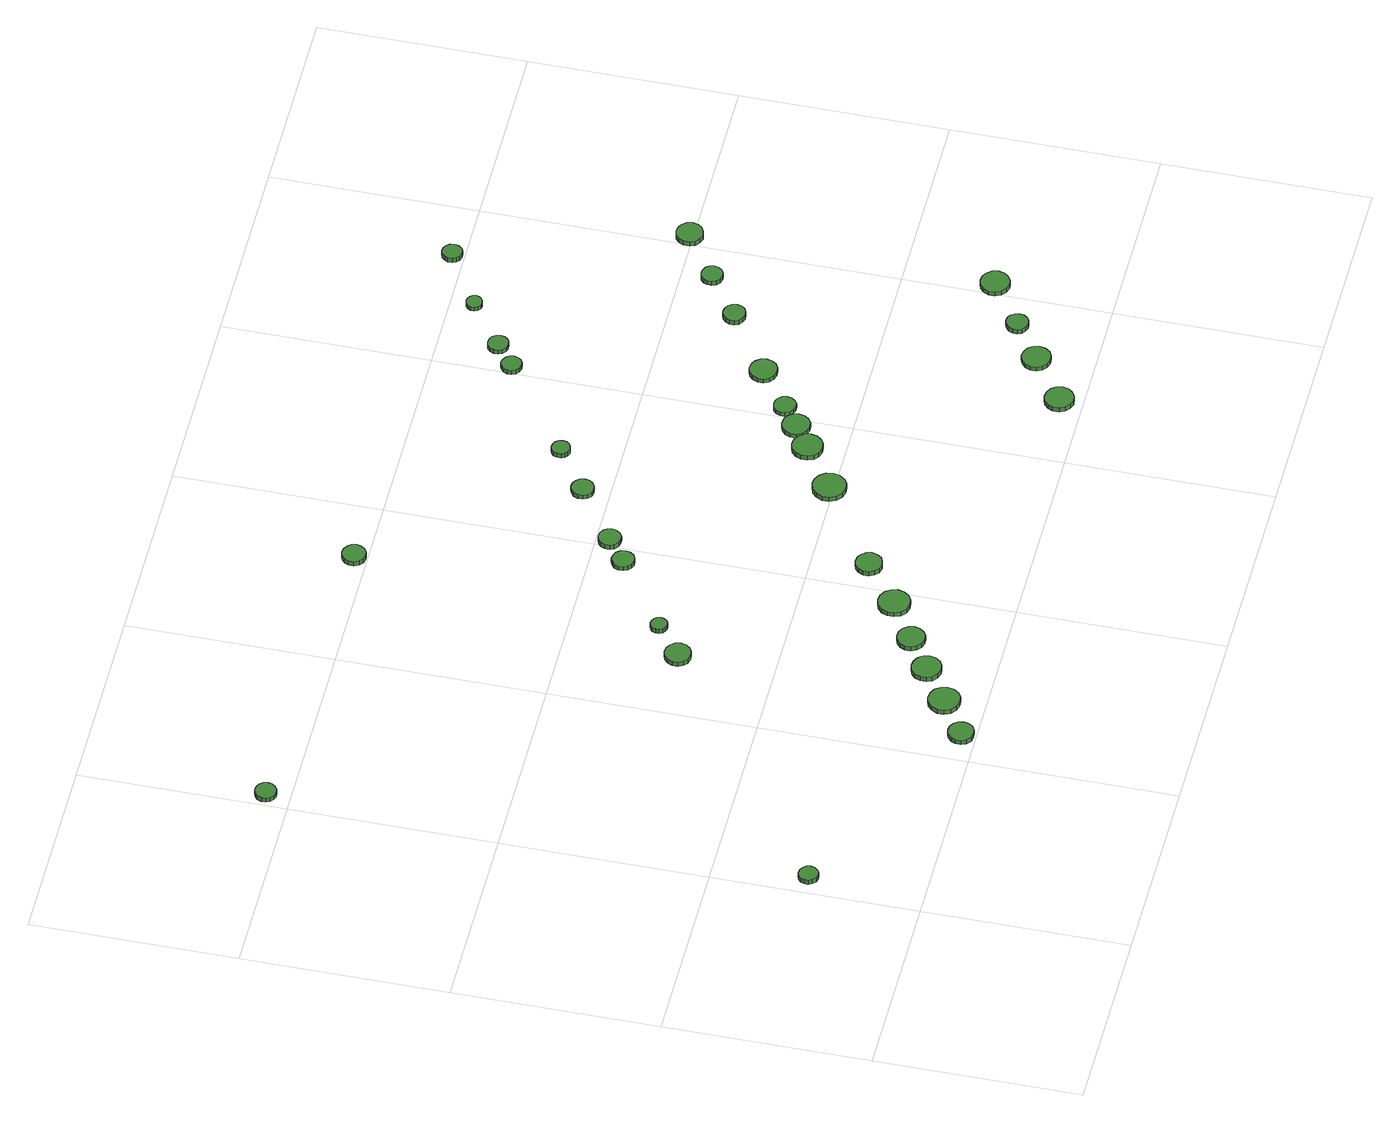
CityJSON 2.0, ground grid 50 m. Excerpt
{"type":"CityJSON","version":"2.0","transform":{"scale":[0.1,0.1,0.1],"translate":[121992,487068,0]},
"CityObjects":{
"tree1":{"type":"SolitaryVegetationObject","attributes":{"function":"something"},"geometry":[{"type":"MultiSurface","lod":"1","boundaries":[[[0,1,2,3,4,5,6,7,8,9,10,11,12,13,14]],[[15,16,17,18,19,20,21,22,23,24,25,26,27,28,29]],[[0,29,28,1]],[[1,28,27,2]],[[2,27,26,3]],[[3,26,25,4]],[[4,25,24,5]],[[5,24,23,6]],[[6,23,22,7]],[[7,22,21,8]],[[8,21,20,9]],[[9,20,19,10]],[[10,19,18,11]],[[11,18,17,12]],[[12,17,16,13]],[[13,16,15,14]],[[14,15,29,0]]]}]},
"tree2":{"type":"SolitaryVegetationObject","attributes":{"function":"something"},"geometry":[{"type":"MultiSurface","lod":"1","boundaries":[[[30,31,32,33,34,35,36,37,38,39,40,41,42,43,44]],[[45,46,47,48,49,50,51,52,53,54,55,56,57,58,59]],[[30,59,58,31]],[[31,58,57,32]],[[32,57,56,33]],[[33,56,55,34]],[[34,55,54,35]],[[35,54,53,36]],[[36,53,52,37]],[[37,52,51,38]],[[38,51,50,39]],[[39,50,49,40]],[[40,49,48,41]],[[41,48,47,42]],[[42,47,46,43]],[[43,46,45,44]],[[44,45,59,30]]]}]},
"tree3":{"type":"SolitaryVegetationObject","attributes":{"function":"something"},"geometry":[{"type":"MultiSurface","lod":"1","boundaries":[[[60,61,62,63,64,65,66,67,68,69,70,71,72,73,74]],[[75,76,77,78,79,80,81,82,83,84,85,86,87,88,89]],[[60,89,88,61]],[[61,88,87,62]],[[62,87,86,63]],[[63,86,85,64]],[[64,85,84,65]],[[65,84,83,66]],[[66,83,82,67]],[[67,82,81,68]],[[68,81,80,69]],[[69,80,79,70]],[[70,79,78,71]],[[71,78,77,72]],[[72,77,76,73]],[[73,76,75,74]],[[74,75,89,60]]]}]},
"tree4":{"type":"SolitaryVegetationObject","attributes":{"function":"something"},"geometry":[{"type":"MultiSurface","lod":"1","boundaries":[[[90,91,92,93,94,95,96,97,98,99,100,101,102,103,104]],[[105,106,107,108,109,110,111,112,113,114,115,116,117,118,119]],[[90,119,118,91]],[[91,118,117,92]],[[92,117,116,93]],[[93,116,115,94]],[[94,115,114,95]],[[95,114,113,96]],[[96,113,112,97]],[[97,112,111,98]],[[98,111,110,99]],[[99,110,109,100]],[[100,109,108,101]],[[101,108,107,102]],[[102,107,106,103]],[[103,106,105,104]],[[104,105,119,90]]]}]},
"tree5":{"type":"SolitaryVegetationObject","attributes":{"function":"something"},"geometry":[{"type":"MultiSurface","lod":"1","boundaries":[[[120,121,122,123,124,125,126,127,128,129,130,131,132,133,134]],[[135,136,137,138,139,140,141,142,143,144,145,146,147,148,149]],[[120,149,148,121]],[[121,148,147,122]],[[122,147,146,123]],[[123,146,145,124]],[[124,145,144,125]],[[125,144,143,126]],[[126,143,142,127]],[[127,142,141,128]],[[128,141,140,129]],[[129,140,139,130]],[[130,139,138,131]],[[131,138,137,132]],[[132,137,136,133]],[[133,136,135,134]],[[134,135,149,120]]]}]},
"tree6":{"type":"SolitaryVegetationObject","attributes":{"function":"something"},"geometry":[{"type":"MultiSurface","lod":"1","boundaries":[[[150,151,152,153,154,155,156,157,158,159,160,161,162,163,164]],[[165,166,167,168,169,170,171,172,173,174,175,176,177,178,179]],[[150,179,178,151]],[[151,178,177,152]],[[152,177,176,153]],[[153,176,175,154]],[[154,175,174,155]],[[155,174,173,156]],[[156,173,172,157]],[[157,172,171,158]],[[158,171,170,159]],[[159,170,169,160]],[[160,169,168,161]],[[161,168,167,162]],[[162,167,166,163]],[[163,166,165,164]],[[164,165,179,150]]]}]},
"tree7":{"type":"SolitaryVegetationObject","attributes":{"function":"something"},"geometry":[{"type":"MultiSurface","lod":"1","boundaries":[[[180,181,182,183,184,185,186,187,188,189,190,191,192,193,194]],[[195,196,197,198,199,200,201,202,203,204,205,206,207,208,209]],[[180,209,208,181]],[[181,208,207,182]],[[182,207,206,183]],[[183,206,205,184]],[[184,205,204,185]],[[185,204,203,186]],[[186,203,202,187]],[[187,202,201,188]],[[188,201,200,189]],[[189,200,199,190]],[[190,199,198,191]],[[191,198,197,192]],[[192,197,196,193]],[[193,196,195,194]],[[194,195,209,180]]]}]},
"tree8":{"type":"SolitaryVegetationObject","attributes":{"function":"something"},"geometry":[{"type":"MultiSurface","lod":"1","boundaries":[[[210,211,212,213,214,215,216,217,218,219,220,221,222,223,224]],[[225,226,227,228,229,230,231,232,233,234,235,236,237,238,239]],[[210,239,238,211]],[[211,238,237,212]],[[212,237,236,213]],[[213,236,235,214]],[[214,235,234,215]],[[215,234,233,216]],[[216,233,232,217]],[[217,232,231,218]],[[218,231,230,219]],[[219,230,229,220]],[[220,229,228,221]],[[221,228,227,222]],[[222,227,226,223]],[[223,226,225,224]],[[224,225,239,210]]]}]},
"tree9":{"type":"SolitaryVegetationObject","attributes":{"function":"something"},"geometry":[{"type":"MultiSurface","lod":"1","boundaries":[[[240,241,242,243,244,245,246,247,248,249,250,251,252,253,254]],[[255,256,257,258,259,260,261,262,263,264,265,266,267,268,269]],[[240,269,268,241]],[[241,268,267,242]],[[242,267,266,243]],[[243,266,265,244]],[[244,265,264,245]],[[245,264,263,246]],[[246,263,262,247]],[[247,262,261,248]],[[248,261,260,249]],[[249,260,259,250]],[[250,259,258,251]],[[251,258,257,252]],[[252,257,256,253]],[[253,256,255,254]],[[254,255,269,240]]]}]},
"tree10":{"type":"SolitaryVegetationObject","attributes":{"function":"something"},"geometry":[{"type":"MultiSurface","lod":"1","boundaries":[[[270,271,272,273,274,275,276,277,278,279,280,281,282,283,284]],[[285,286,287,288,289,290,291,292,293,294,295,296,297,298,299]],[[270,299,298,271]],[[271,298,297,272]],[[272,297,296,273]],[[273,296,295,274]],[[274,295,294,275]],[[275,294,293,276]],[[276,293,292,277]],[[277,292,291,278]],[[278,291,290,279]],[[279,290,289,280]],[[280,289,288,281]],[[281,288,287,282]],[[282,287,286,283]],[[283,286,285,284]],[[284,285,299,270]]]}]},
"tree11":{"type":"SolitaryVegetationObject","attributes":{"function":"something"},"geometry":[{"type":"MultiSurface","lod":"1","boundaries":[[[300,301,302,303,304,305,306,307,308,309,310,311,312,313,314]],[[315,316,317,318,319,320,321,322,323,324,325,326,327,328,329]],[[300,329,328,301]],[[301,328,327,302]],[[302,327,326,303]],[[303,326,325,304]],[[304,325,324,305]],[[305,324,323,306]],[[306,323,322,307]],[[307,322,321,308]],[[308,321,320,309]],[[309,320,319,310]],[[310,319,318,311]],[[311,318,317,312]],[[312,317,316,313]],[[313,316,315,314]],[[314,315,329,300]]]}]},
"tree12":{"type":"SolitaryVegetationObject","attributes":{"function":"something"},"geometry":[{"type":"MultiSurface","lod":"1","boundaries":[[[330,331,332,333,334,335,336,337,338,339,340,341,342,343,344]],[[345,346,347,348,349,350,351,352,353,354,355,356,357,358,359]],[[330,359,358,331]],[[331,358,357,332]],[[332,357,356,333]],[[333,356,355,334]],[[334,355,354,335]],[[335,354,353,336]],[[336,353,352,337]],[[337,352,351,338]],[[338,351,350,339]],[[339,350,349,340]],[[340,349,348,341]],[[341,348,347,342]],[[342,347,346,343]],[[343,346,345,344]],[[344,345,359,330]]]}]},
"tree13":{"type":"SolitaryVegetationObject","attributes":{"function":"something"},"geometry":[{"type":"MultiSurface","lod":"1","boundaries":[[[360,361,362,363,364,365,366,367,368,369,370,371,372,373,374]],[[375,376,377,378,379,380,381,382,383,384,385,386,387,388,389]],[[360,389,388,361]],[[361,388,387,362]],[[362,387,386,363]],[[363,386,385,364]],[[364,385,384,365]],[[365,384,383,366]],[[366,383,382,367]],[[367,382,381,368]],[[368,381,380,369]],[[369,380,379,370]],[[370,379,378,371]],[[371,378,377,372]],[[372,377,376,373]],[[373,376,375,374]],[[374,375,389,360]]]}]},
"tree14":{"type":"SolitaryVegetationObject","attributes":{"function":"something"},"geometry":[{"type":"MultiSurface","lod":"1","boundaries":[[[390,391,392,393,394,395,396,397,398,399,400,401,402,403,404]],[[405,406,407,408,409,410,411,412,413,414,415,416,417,418,419]],[[390,419,418,391]],[[391,418,417,392]],[[392,417,416,393]],[[393,416,415,394]],[[394,415,414,395]],[[395,414,413,396]],[[396,413,412,397]],[[397,412,411,398]],[[398,411,410,399]],[[399,410,409,400]],[[400,409,408,401]],[[401,408,407,402]],[[402,407,406,403]],[[403,406,405,404]],[[404,405,419,390]]]}]},
"tree15":{"type":"SolitaryVegetationObject","attributes":{"function":"something"},"geometry":[{"type":"MultiSurface","lod":"1","boundaries":[[[420,421,422,423,424,425,426,427,428,429,430,431,432,433,434]],[[435,436,437,438,439,440,441,442,443,444,445,446,447,448,449]],[[420,449,448,421]],[[421,448,447,422]],[[422,447,446,423]],[[423,446,445,424]],[[424,445,444,425]],[[425,444,443,426]],[[426,443,442,427]],[[427,442,441,428]],[[428,441,440,429]],[[429,440,439,430]],[[430,439,438,431]],[[431,438,437,432]],[[432,437,436,433]],[[433,436,435,434]],[[434,435,449,420]]]}]},
"tree16":{"type":"SolitaryVegetationObject","attributes":{"function":"something"},"geometry":[{"type":"MultiSurface","lod":"1","boundaries":[[[450,451,452,453,454,455,456,457,458,459,460,461,462,463,464]],[[465,466,467,468,469,470,471,472,473,474,475,476,477,478,479]],[[450,479,478,451]],[[451,478,477,452]],[[452,477,476,453]],[[453,476,475,454]],[[454,475,474,455]],[[455,474,473,456]],[[456,473,472,457]],[[457,472,471,458]],[[458,471,470,459]],[[459,470,469,460]],[[460,469,468,461]],[[461,468,467,462]],[[462,467,466,463]],[[463,466,465,464]],[[464,465,479,450]]]}]},
"tree17":{"type":"SolitaryVegetationObject","attributes":{"function":"something"},"geometry":[{"type":"MultiSurface","lod":"1","boundaries":[[[480,481,482,483,484,485,486,487,488,489,490,491,492,493,494]],[[495,496,497,498,499,500,501,502,503,504,505,506,507,508,509]],[[480,509,508,481]],[[481,508,507,482]],[[482,507,506,483]],[[483,506,505,484]],[[484,505,504,485]],[[485,504,503,486]],[[486,503,502,487]],[[487,502,501,488]],[[488,501,500,489]],[[489,500,499,490]],[[490,499,498,491]],[[491,498,497,492]],[[492,497,496,493]],[[493,496,495,494]],[[494,495,509,480]]]}]},
"tree18":{"type":"SolitaryVegetationObject","attributes":{"function":"something"},"geometry":[{"type":"MultiSurface","lod":"1","boundaries":[[[510,511,512,513,514,515,516,517,518,519,520,521,522,523,524]],[[525,526,527,528,529,530,531,532,533,534,535,536,537,538,539]],[[510,539,538,511]],[[511,538,537,512]],[[512,537,536,513]],[[513,536,535,514]],[[514,535,534,515]],[[515,534,533,516]],[[516,533,532,517]],[[517,532,531,518]],[[518,531,530,519]],[[519,530,529,520]],[[520,529,528,521]],[[521,528,527,522]],[[522,527,526,523]],[[523,526,525,524]],[[524,525,539,510]]]}]},
"tree19":{"type":"SolitaryVegetationObject","attributes":{"function":"something"},"geometry":[{"type":"MultiSurface","lod":"1","boundaries":[[[540,541,542,543,544,545,546,547,548,549,550,551,552,553,554]],[[555,556,557,558,559,560,561,562,563,564,565,566,567,568,569]],[[540,569,568,541]],[[541,568,567,542]],[[542,567,566,543]],[[543,566,565,544]],[[544,565,564,545]],[[545,564,563,546]],[[546,563,562,547]],[[547,562,561,548]],[[548,561,560,549]],[[549,560,559,550]],[[550,559,558,551]],[[551,558,557,552]],[[552,557,556,553]],[[553,556,555,554]],[[554,555,569,540]]]}]},
"tree20":{"type":"SolitaryVegetationObject","attributes":{"function":"something"},"geometry":[{"type":"MultiSurface","lod":"1","boundaries":[[[570,571,572,573,574,575,576,577,578,579,580,581,582,583,584]],[[585,586,587,588,589,590,591,592,593,594,595,596,597,598,599]],[[570,599,598,571]],[[571,598,597,572]],[[572,597,596,573]],[[573,596,595,574]],[[574,595,594,575]],[[575,594,593,576]],[[576,593,592,577]],[[577,592,591,578]],[[578,591,590,579]],[[579,590,589,580]],[[580,589,588,581]],[[581,588,587,582]],[[582,587,586,583]],[[583,586,585,584]],[[584,585,599,570]]]}]},
"tree21":{"type":"SolitaryVegetationObject","attributes":{"function":"something"},"geometry":[{"type":"MultiSurface","lod":"1","boundaries":[[[600,601,602,603,604,605,606,607,608,609,610,611,612,613,614]],[[615,616,617,618,619,620,621,622,623,624,625,626,627,628,629]],[[600,629,628,601]],[[601,628,627,602]],[[602,627,626,603]],[[603,626,625,604]],[[604,625,624,605]],[[605,624,623,606]],[[606,623,622,607]],[[607,622,621,608]],[[608,621,620,609]],[[609,620,619,610]],[[610,619,618,611]],[[611,618,617,612]],[[612,617,616,613]],[[613,616,615,614]],[[614,615,629,600]]]}]},
"tree22":{"type":"SolitaryVegetationObject","attributes":{"function":"something"},"geometry":[{"type":"MultiSurface","lod":"1","boundaries":[[[630,631,632,633,634,635,636,637,638,639,640,641,642,643,644]],[[645,646,647,648,649,650,651,652,653,654,655,656,657,658,659]],[[630,659,658,631]],[[631,658,657,632]],[[632,657,656,633]],[[633,656,655,634]],[[634,655,654,635]],[[635,654,653,636]],[[636,653,652,637]],[[637,652,651,638]],[[638,651,650,639]],[[639,650,649,640]],[[640,649,648,641]],[[641,648,647,642]],[[642,647,646,643]],[[643,646,645,644]],[[644,645,659,630]]]}]},
"tree23":{"type":"SolitaryVegetationObject","attributes":{"function":"something"},"geometry":[{"type":"MultiSurface","lod":"1","boundaries":[[[660,661,662,663,664,665,666,667,668,669,670,671,672,673,674]],[[675,676,677,678,679,680,681,682,683,684,685,686,687,688,689]],[[660,689,688,661]],[[661,688,687,662]],[[662,687,686,663]],[[663,686,685,664]],[[664,685,684,665]],[[665,684,683,666]],[[666,683,682,667]],[[667,682,681,668]],[[668,681,680,669]],[[669,680,679,670]],[[670,679,678,671]],[[671,678,677,672]],[[672,677,676,673]],[[673,676,675,674]],[[674,675,689,660]]]}]},
"tree24":{"type":"SolitaryVegetationObject","attributes":{"function":"something"},"geometry":[{"type":"MultiSurface","lod":"1","boundaries":[[[690,691,692,693,694,695,696,697,698,699,700,701,702,703,704]],[[705,706,707,708,709,710,711,712,713,714,715,716,717,718,719]],[[690,719,718,691]],[[691,718,717,692]],[[692,717,716,693]],[[693,716,715,694]],[[694,715,714,695]],[[695,714,713,696]],[[696,713,712,697]],[[697,712,711,698]],[[698,711,710,699]],[[699,710,709,700]],[[700,709,708,701]],[[701,708,707,702]],[[702,707,706,703]],[[703,706,705,704]],[[704,705,719,690]]]}]},
"tree25":{"type":"SolitaryVegetationObject","attributes":{"function":"something"},"geometry":[{"type":"MultiSurface","lod":"1","boundaries":[[[720,721,722,723,724,725,726,727,728,729,730,731,732,733,734]],[[735,736,737,738,739,740,741,742,743,744,745,746,747,748,749]],[[720,749,748,721]],[[721,748,747,722]],[[722,747,746,723]],[[723,746,745,724]],[[724,745,744,725]],[[725,744,743,726]],[[726,743,742,727]],[[727,742,741,728]],[[728,741,740,729]],[[729,740,739,730]],[[730,739,738,731]],[[731,738,737,732]],[[732,737,736,733]],[[733,736,735,734]],[[734,735,749,720]]]}]},
"tree26":{"type":"SolitaryVegetationObject","attributes":{"function":"something"},"geometry":[{"type":"MultiSurface","lod":"1","boundaries":[[[750,751,752,753,754,755,756,757,758,759,760,761,762,763,764]],[[765,766,767,768,769,770,771,772,773,774,775,776,777,778,779]],[[750,779,778,751]],[[751,778,777,752]],[[752,777,776,753]],[[753,776,775,754]],[[754,775,774,755]],[[755,774,773,756]],[[756,773,772,757]],[[757,772,771,758]],[[758,771,770,759]],[[759,770,769,760]],[[760,769,768,761]],[[761,768,767,762]],[[762,767,766,763]],[[763,766,765,764]],[[764,765,779,750]]]}]},
"tree27":{"type":"SolitaryVegetationObject","attributes":{"function":"something"},"geometry":[{"type":"MultiSurface","lod":"1","boundaries":[[[780,781,782,783,784,785,786,787,788,789,790,791,792,793,794]],[[795,796,797,798,799,800,801,802,803,804,805,806,807,808,809]],[[780,809,808,781]],[[781,808,807,782]],[[782,807,806,783]],[[783,806,805,784]],[[784,805,804,785]],[[785,804,803,786]],[[786,803,802,787]],[[787,802,801,788]],[[788,801,800,789]],[[789,800,799,790]],[[790,799,798,791]],[[791,798,797,792]],[[792,797,796,793]],[[793,796,795,794]],[[794,795,809,780]]]}]},
"tree28":{"type":"SolitaryVegetationObject","attributes":{"function":"something"},"geometry":[{"type":"MultiSurface","lod":"1","boundaries":[[[810,811,812,813,814,815,816,817,818,819,820,821,822,823,824]],[[825,826,827,828,829,830,831,832,833,834,835,836,837,838,839]],[[810,839,838,811]],[[811,838,837,812]],[[812,837,836,813]],[[813,836,835,814]],[[814,835,834,815]],[[815,834,833,816]],[[816,833,832,817]],[[817,832,831,818]],[[818,831,830,819]],[[819,830,829,820]],[[820,829,828,821]],[[821,828,827,822]],[[822,827,826,823]],[[823,826,825,824]],[[824,825,839,810]]]}]},
"tree29":{"type":"SolitaryVegetationObject","attributes":{"function":"something"},"geometry":[{"type":"MultiSurface","lod":"1","boundaries":[[[840,841,842,843,844,845,846,847,848,849,850,851,852,853,854]],[[855,856,857,858,859,860,861,862,863,864,865,866,867,868,869]],[[840,869,868,841]],[[841,868,867,842]],[[842,867,866,843]],[[843,866,865,844]],[[844,865,864,845]],[[845,864,863,846]],[[846,863,862,847]],[[847,862,861,848]],[[848,861,860,849]],[[849,860,859,850]],[[850,859,858,851]],[[851,858,857,852]],[[852,857,856,853]],[[853,856,855,854]],[[854,855,869,840]]]}]},
"tree30":{"type":"SolitaryVegetationObject","attributes":{"function":"something"},"geometry":[{"type":"MultiSurface","lod":"1","boundaries":[[[870,871,872,873,874,875,876,877,878,879,880,881,882,883,884]],[[885,886,887,888,889,890,891,892,893,894,895,896,897,898,899]],[[870,899,898,871]],[[871,898,897,872]],[[872,897,896,873]],[[873,896,895,874]],[[874,895,894,875]],[[875,894,893,876]],[[876,893,892,877]],[[877,892,891,878]],[[878,891,890,879]],[[879,890,889,880]],[[880,889,888,881]],[[881,888,887,882]],[[882,887,886,883]],[[883,886,885,884]],[[884,885,899,870]]]}]},
"tree31":{"type":"SolitaryVegetationObject","attributes":{"function":"something"},"geometry":[{"type":"MultiSurface","lod":"1","boundaries":[[[900,901,902,903,904,905,906,907,908,909,910,911,912,913,914]],[[915,916,917,918,919,920,921,922,923,924,925,926,927,928,929]],[[900,929,928,901]],[[901,928,927,902]],[[902,927,926,903]],[[903,926,925,904]],[[904,925,924,905]],[[905,924,923,906]],[[906,923,922,907]],[[907,922,921,908]],[[908,921,920,909]],[[909,920,919,910]],[[910,919,918,911]],[[911,918,917,912]],[[912,917,916,913]],[[913,916,915,914]],[[914,915,929,900]]]}]}
},
"vertices":[
[75,277,15],[73,286,15],[67,294,15],[59,299,15],[49,300,15],[40,297,15],[33,291,15],[29,282,15],[29,272,15],[33,263,15],[40,256,15],[49,253,15],[59,254,15],[67,259,15],[73,267,15],[73,267,2],[67,259,2],[59,254,2],[49,253,2],[40,256,2],[33,263,2],[29,272,2],[29,282,2],[33,291,2],[40,297,2],[49,300,2],[59,299,2],[67,294,2],[73,286,2],[75,277,2],
[60,1559,17],[58,1569,17],[51,1578,17],[42,1583,17],[31,1584,17],[21,1581,17],[13,1574,17],[9,1564,17],[9,1553,17],[13,1544,17],[21,1537,17],[31,1533,17],[42,1534,17],[51,1540,17],[58,1548,17],[58,1548,5],[51,1540,5],[42,1534,5],[31,1533,5],[21,1537,5],[13,1544,5],[9,1553,5],[9,1564,5],[13,1574,5],[21,1581,5],[31,1584,5],[42,1583,5],[51,1578,5],[58,1569,5],[60,1559,5],
[613,36,14],[611,49,14],[603,59,14],[592,66,14],[579,67,14],[567,63,14],[557,54,14],[552,43,14],[552,30,14],[557,18,14],[567,9,14],[579,6,14],[592,7,14],[603,13,14],[611,24,14],[611,24,2],[603,13,2],[592,7,2],[579,6,2],[567,9,2],[557,18,2],[552,30,2],[552,43,2],[557,54,2],[567,63,2],[579,67,2],[592,66,2],[603,59,2],[611,49,2],[613,36,2],
[715,98,14],[712,113,14],[703,126,14],[689,134,14],[673,136,14],[658,131,14],[646,120,14],[639,106,14],[639,90,14],[646,75,14],[658,65,14],[673,60,14],[689,61,14],[703,69,14],[712,82,14],[712,82,2],[703,69,2],[689,61,2],[673,60,2],[658,65,2],[646,75,2],[639,90,2],[639,106,2],[646,120,2],[658,131,2],[673,136,2],[689,134,2],[703,126,2],[712,113,2],[715,98,2],
[805,161,15],[802,175,15],[793,187,15],[780,194,15],[766,196,15],[751,191,15],[740,182,15],[734,168,15],[734,153,15],[740,140,15],[751,130,15],[766,125,15],[780,127,15],[793,134,15],[802,146,15],[802,146,2],[793,134,2],[780,127,2],[766,125,2],[751,130,2],[740,140,2],[734,153,2],[734,168,2],[740,182,2],[751,191,2],[766,196,2],[780,194,2],[793,187,2],[802,175,2],[805,161,2],
[713,730,20],[710,743,20],[702,753,20],[691,760,20],[678,761,20],[665,757,20],[656,748,20],[650,736,20],[650,723,20],[656,711,20],[665,703,20],[678,699,20],[691,700,20],[702,706,20],[710,717,20],[710,717,7],[702,706,7],[691,700,7],[678,699,7],[665,703,7],[656,711,7],[650,723,7],[650,736,7],[656,748,7],[665,757,7],[678,761,7],[691,760,7],[702,753,7],[710,743,7],[713,730,7],
[889,217,16],[886,230,16],[878,242,16],[866,248,16],[852,250,16],[839,246,16],[829,236,16],[823,224,16],[823,210,16],[829,197,16],[839,188,16],[852,184,16],[866,185,16],[878,192,16],[886,203,16],[886,203,3],[878,192,3],[866,185,3],[852,184,3],[839,188,3],[829,197,3],[823,210,3],[823,224,3],[829,236,3],[839,246,3],[852,250,3],[866,248,3],[878,242,3],[886,230,3],[889,217,3],
[788,794,16],[786,802,16],[781,809,16],[774,813,16],[766,814,16],[758,811,16],[752,806,16],[749,798,16],[749,790,16],[752,782,16],[758,777,16],[766,774,16],[774,775,16],[781,779,16],[786,786,16],[786,786,3],[781,779,3],[774,775,3],[766,774,3],[758,777,3],[752,782,3],[749,790,3],[749,798,3],[752,806,3],[758,811,3],[766,814,3],[774,813,3],[781,809,3],[786,802,3],[788,794,3],
[998,281,16],[994,296,16],[985,309,16],[971,317,16],[955,319,16],[940,314,16],[928,303,16],[922,289,16],[922,273,16],[928,258,16],[940,247,16],[955,243,16],[971,244,16],[985,252,16],[994,265,16],[994,265,4],[985,252,4],[971,244,4],[955,243,4],[940,247,4],[928,258,4],[922,273,4],[922,289,4],[928,303,4],[940,314,4],[955,319,4],[971,317,4],[985,309,4],[994,296,4],[998,281,4],
[1098,365,21],[1095,377,21],[1087,388,21],[1076,395,21],[1063,396,21],[1050,392,21],[1041,383,21],[1035,371,21],[1035,358,21],[1041,346,21],[1050,337,21],[1063,333,21],[1076,335,21],[1087,341,21],[1095,352,21],[1095,352,8],[1087,341,8],[1076,335,8],[1063,333,8],[1050,337,8],[1041,346,8],[1035,358,8],[1035,371,8],[1041,383,8],[1050,392,8],[1063,396,8],[1076,395,8],[1087,388,8],[1095,377,8],[1098,365,8],
[981,922,17],[979,933,17],[972,942,17],[962,947,17],[951,949,17],[941,945,17],[932,938,17],[928,927,17],[928,916,17],[932,906,17],[941,898,17],[951,895,17],[962,896,17],[972,901,17],[979,911,17],[979,911,5],[972,901,5],[962,896,5],[951,895,5],[941,898,5],[932,906,5],[928,916,5],[928,927,5],[932,938,5],[941,945,5],[951,949,5],[962,947,5],[972,942,5],[979,933,5],[981,922,5],
[865,1532,15],[862,1544,15],[855,1553,15],[845,1559,15],[833,1561,15],[822,1557,15],[813,1549,15],[808,1538,15],[808,1526,15],[813,1515,15],[822,1507,15],[833,1504,15],[845,1505,15],[855,1511,15],[862,1521,15],[862,1521,2],[855,1511,2],[845,1505,2],[833,1504,2],[822,1507,2],[813,1515,2],[808,1526,2],[808,1538,2],[813,1549,2],[822,1557,2],[833,1561,2],[845,1559,2],[855,1553,2],[862,1544,2],[865,1532,2],
[1046,968,15],[1043,979,15],[1037,988,15],[1027,994,15],[1016,995,15],[1005,991,15],[996,984,15],[992,974,15],[992,962,15],[996,952,15],[1005,944,15],[1016,941,15],[1027,942,15],[1037,948,15],[1043,957,15],[1043,957,2],[1037,948,2],[1027,942,2],[1016,941,2],[1005,944,2],[996,952,2],[992,962,2],[992,974,2],[996,984,2],[1005,991,2],[1016,995,2],[1027,994,2],[1037,988,2],[1043,979,2],[1046,968,2],
[1335,511,16],[1332,527,16],[1322,541,16],[1308,549,16],[1291,551,16],[1275,546,16],[1263,535,16],[1256,519,16],[1256,503,16],[1263,487,16],[1275,476,16],[1291,471,16],[1308,473,16],[1322,481,16],[1332,495,16],[1332,495,3],[1322,481,3],[1308,473,3],[1291,471,3],[1275,476,3],[1263,487,3],[1256,503,3],[1256,519,3],[1263,535,3],[1275,546,3],[1291,551,3],[1308,549,3],[1322,541,3],[1332,527,3],[1335,511,3],
[1189,1065,16],[1187,1076,16],[1180,1085,16],[1170,1091,16],[1159,1092,16],[1149,1088,16],[1140,1081,16],[1136,1071,16],[1136,1059,16],[1140,1049,16],[1149,1041,16],[1159,1038,16],[1170,1039,16],[1180,1045,16],[1187,1054,16],[1187,1054,4],[1180,1045,4],[1170,1039,4],[1159,1038,4],[1149,1041,4],[1140,1049,4],[1136,1059,4],[1136,1071,4],[1140,1081,4],[1149,1088,4],[1159,1092,4],[1170,1091,4],[1180,1085,4],[1187,1076,4],[1189,1065,4],
[1449,589,15],[1446,604,15],[1437,616,15],[1424,624,15],[1408,626,15],[1394,621,15],[1383,611,15],[1377,597,15],[1377,582,15],[1383,568,15],[1394,558,15],[1408,553,15],[1424,555,15],[1437,562,15],[1446,574,15],[1446,574,2],[1437,562,2],[1424,555,2],[1408,553,2],[1394,558,2],[1383,568,2],[1377,582,2],[1377,597,2],[1383,611,2],[1394,621,2],[1408,626,2],[1424,624,2],[1437,616,2],[1446,604,2],[1449,589,2],
[1296,1142,20],[1295,1151,20],[1289,1159,20],[1281,1163,20],[1272,1164,20],[1263,1161,20],[1256,1155,20],[1253,1147,20],[1253,1137,20],[1256,1129,20],[1263,1123,20],[1272,1120,20],[1281,1121,20],[1289,1126,20],[1295,1133,20],[1295,1133,7],[1289,1126,7],[1281,1121,7],[1272,1120,7],[1263,1123,7],[1256,1129,7],[1253,1137,7],[1253,1147,7],[1256,1155,7],[1263,1161,7],[1272,1164,7],[1281,1163,7],[1289,1159,7],[1295,1151,7],[1296,1142,7],
[1507,630,15],[1504,644,15],[1496,655,15],[1484,662,15],[1470,663,15],[1457,659,15],[1447,650,15],[1441,637,15],[1441,623,15],[1447,610,15],[1457,601,15],[1470,597,15],[1484,598,15],[1496,605,15],[1504,616,15],[1504,616,3],[1496,605,3],[1484,598,3],[1470,597,3],[1457,601,3],[1447,610,3],[1441,623,3],[1441,637,3],[1447,650,3],[1457,659,3],[1470,663,3],[1484,662,3],[1496,655,3],[1504,644,3],[1507,630,3],
[1723,56,21],[1720,70,21],[1711,81,21],[1699,88,21],[1684,90,21],[1671,86,21],[1660,76,21],[1654,63,21],[1654,48,21],[1660,35,21],[1671,26,21],[1684,21,21],[1699,23,21],[1711,30,21],[1720,41,21],[1720,41,8],[1711,30,8],[1699,23,8],[1684,21,8],[1671,26,8],[1660,35,8],[1654,48,8],[1654,63,8],[1660,76,8],[1671,86,8],[1684,90,8],[1699,88,8],[1711,81,8],[1720,70,8],[1723,56,8],
[1556,670,15],[1554,680,15],[1548,689,15],[1538,695,15],[1527,696,15],[1517,693,15],[1509,685,15],[1504,675,15],[1504,664,15],[1509,654,15],[1517,647,15],[1527,643,15],[1538,644,15],[1548,650,15],[1554,659,15],[1554,659,3],[1548,650,3],[1538,644,3],[1527,643,3],[1517,647,3],[1509,654,3],[1504,664,3],[1504,675,3],[1509,685,3],[1517,693,3],[1527,696,3],[1538,695,3],[1548,689,3],[1554,680,3],[1556,670,3],
[1842,137,19],[1839,151,19],[1830,163,19],[1818,170,19],[1803,172,19],[1790,167,19],[1779,157,19],[1773,144,19],[1773,130,19],[1779,117,19],[1790,107,19],[1803,103,19],[1818,104,19],[1830,111,19],[1839,123,19],[1839,123,7],[1830,111,7],[1818,104,7],[1803,103,7],[1790,107,7],[1779,117,7],[1773,130,7],[1773,144,7],[1779,157,7],[1790,167,7],[1803,172,7],[1818,170,7],[1830,163,7],[1839,151,7],[1842,137,7],
[1665,744,15],[1662,757,15],[1654,768,15],[1642,775,15],[1628,777,15],[1615,772,15],[1605,763,15],[1599,750,15],[1599,737,15],[1605,724,15],[1615,715,15],[1628,711,15],[1642,712,15],[1654,719,15],[1662,730,15],[1662,730,3],[1654,719,3],[1642,712,3],[1628,711,3],[1615,715,3],[1605,724,3],[1599,737,3],[1599,750,3],[1605,763,3],[1615,772,3],[1628,777,3],[1642,775,3],[1654,768,3],[1662,757,3],[1665,744,3],
[1540,1314,20],[1538,1324,20],[1532,1332,20],[1523,1337,20],[1513,1339,20],[1504,1335,20],[1496,1328,20],[1492,1319,20],[1492,1309,20],[1496,1300,20],[1504,1293,20],[1513,1290,20],[1523,1291,20],[1532,1296,20],[1538,1304,20],[1538,1304,7],[1532,1296,7],[1523,1291,7],[1513,1290,7],[1504,1293,7],[1496,1300,7],[1492,1309,7],[1492,1319,7],[1496,1328,7],[1504,1335,7],[1513,1339,7],[1523,1337,7],[1532,1332,7],[1538,1324,7],[1540,1314,7],
[1935,205,19],[1933,216,19],[1927,225,19],[1917,231,19],[1906,232,19],[1896,228,19],[1887,221,19],[1883,211,19],[1883,200,19],[1887,190,19],[1896,182,19],[1906,179,19],[1917,180,19],[1927,186,19],[1933,195,19],[1933,195,6],[1927,186,6],[1917,180,6],[1906,179,6],[1896,182,6],[1887,190,6],[1883,200,6],[1883,211,6],[1887,221,6],[1896,228,6],[1906,232,6],[1917,231,6],[1927,225,6],[1933,216,6],[1935,205,6],
[1601,1359,18],[1599,1369,18],[1593,1378,18],[1584,1383,18],[1573,1384,18],[1564,1381,18],[1556,1374,18],[1552,1364,18],[1552,1354,18],[1556,1345,18],[1564,1338,18],[1573,1335,18],[1584,1336,18],[1593,1341,18],[1599,1349,18],[1599,1349,6],[1593,1341,6],[1584,1336,6],[1573,1335,6],[1564,1338,6],[1556,1345,6],[1552,1354,6],[1552,1364,6],[1556,1374,6],[1564,1381,6],[1573,1384,6],[1584,1383,6],[1593,1378,6],[1599,1369,6],[1601,1359,6],
[1823,850,15],[1821,861,15],[1814,870,15],[1804,876,15],[1793,877,15],[1783,874,15],[1774,866,15],[1770,856,15],[1770,845,15],[1774,835,15],[1783,827,15],[1793,824,15],[1804,825,15],[1814,830,15],[1821,839,15],[1821,839,2],[1814,830,2],[1804,825,2],[1793,824,2],[1783,827,2],[1774,835,2],[1770,845,2],[1770,856,2],[1774,866,2],[1783,874,2],[1793,877,2],[1804,876,2],[1814,870,2],[1821,861,2],[1823,850,2],
[2062,285,17],[2059,299,17],[2050,310,17],[2038,318,17],[2024,319,17],[2010,315,17],[1999,305,17],[1993,292,17],[1993,278,17],[1999,264,17],[2010,255,17],[2024,250,17],[2038,252,17],[2050,259,17],[2059,271,17],[2059,271,5],[2050,259,5],[2038,252,5],[2024,250,5],[2010,255,5],[1999,264,5],[1993,278,5],[1993,292,5],[1999,305,5],[2010,315,5],[2024,319,5],[2038,318,5],[2050,310,5],[2059,299,5],[2062,285,5],
[1714,1443,19],[1712,1451,19],[1707,1457,19],[1700,1461,19],[1692,1462,19],[1685,1460,19],[1679,1454,19],[1675,1447,19],[1675,1439,19],[1679,1432,19],[1685,1426,19],[1692,1424,19],[1700,1425,19],[1707,1429,19],[1712,1435,19],[1712,1435,7],[1707,1429,7],[1700,1425,7],[1692,1424,7],[1685,1426,7],[1679,1432,7],[1675,1439,7],[1675,1447,7],[1679,1454,7],[1685,1460,7],[1692,1462,7],[1700,1461,7],[1707,1457,7],[1712,1451,7],[1714,1443,7],
[1934,929,15],[1932,939,15],[1926,948,15],[1916,953,15],[1906,954,15],[1895,951,15],[1887,944,15],[1883,934,15],[1883,923,15],[1887,914,15],[1895,906,15],[1906,903,15],[1916,904,15],[1926,910,15],[1932,918,15],[1932,918,3],[1926,910,3],[1916,904,3],[1906,903,3],[1895,906,3],[1887,914,3],[1883,923,3],[1883,934,3],[1887,944,3],[1895,951,3],[1906,954,3],[1916,953,3],[1926,948,3],[1932,939,3],[1934,929,3],
[1866,1529,19],[1864,1539,19],[1858,1547,19],[1850,1552,19],[1840,1553,19],[1830,1550,19],[1823,1543,19],[1819,1534,19],[1819,1524,19],[1823,1515,19],[1830,1508,19],[1840,1505,19],[1850,1506,19],[1858,1511,19],[1864,1519,19],[1864,1519,6],[1858,1511,6],[1850,1506,6],[1840,1505,6],[1830,1508,6],[1823,1515,6],[1819,1524,6],[1819,1534,6],[1823,1543,6],[1830,1550,6],[1840,1553,6],[1850,1552,6],[1858,1547,6],[1864,1539,6],[1866,1529,6],
[2062,1009,14],[2059,1022,14],[2051,1033,14],[2040,1039,14],[2027,1041,14],[2014,1037,14],[2004,1028,14],[1999,1016,14],[1999,1002,14],[2004,990,14],[2014,982,14],[2027,977,14],[2040,979,14],[2051,985,14],[2059,996,14],[2059,996,1],[2051,985,1],[2040,979,1],[2027,977,1],[2014,982,1],[2004,990,1],[1999,1002,1],[1999,1016,1],[2004,1028,1],[2014,1037,1],[2027,1041,1],[2040,1039,1],[2051,1033,1],[2059,1022,1],[2062,1009,1]
]}
